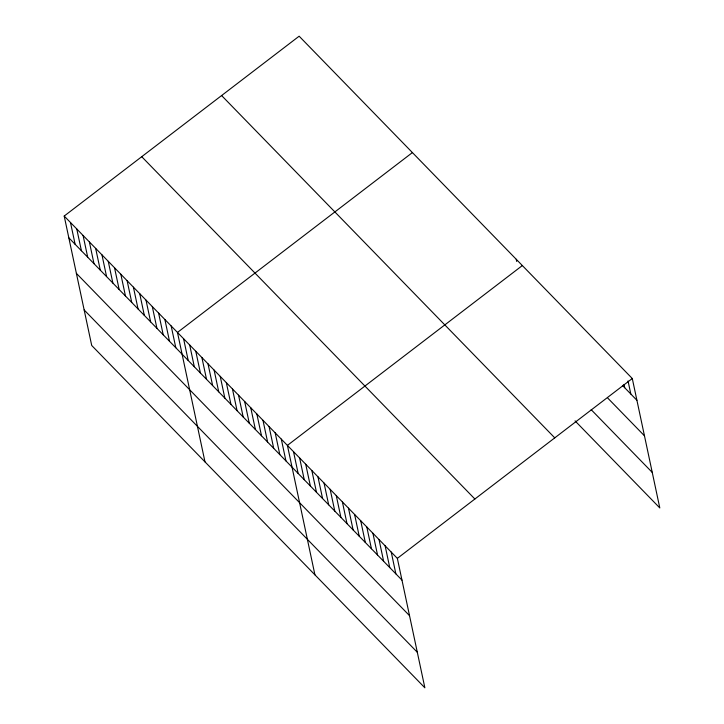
<?xml version="1.0" encoding="UTF-8"?>
<svg xmlns="http://www.w3.org/2000/svg" width="724" height="724" viewBox="0 0 724 724"><rect width="100%" height="100%" fill="white"/><g stroke="black" fill="none" stroke-linecap="round" stroke-linejoin="round"><path stroke-width="1.09" d="M64.201 216.051L397.349 558.367L424.861 687.8L91.713 345.484L64.201 216.051L299.139 36.2L632.287 378.516L659.799 507.949L575.055 420.879M412.409 152.583L177.47 332.434L204.983 461.876M522.348 265.554L287.41 445.396L314.922 574.838M397.349 558.367L632.287 378.516M622.414 385.376L636.912 400.281M607.825 398.155L644.469 435.812M591.173 409.666L652.252 472.419M221.607 95.55L554.756 437.866M141.732 156.701L474.881 499.017M68.825 237.816L401.974 580.132M76.373 273.346L409.531 615.662M84.156 309.953L417.305 652.27M628.034 380.951L630.812 394.01M624.007 384.462L624.703 387.729M516.239 259.273L516.701 261.454M391.241 552.086L395.865 573.851M385.132 545.815L389.756 567.58M379.023 539.534L383.648 561.299M372.914 533.262L377.548 555.027M366.806 526.981L371.439 548.747M360.697 520.71L365.33 542.475M354.597 514.429L359.222 536.203M348.488 508.158L353.113 529.923M342.38 501.877L347.004 523.651M336.271 495.605L340.895 517.37M330.162 489.334L334.787 511.099M324.053 483.053L328.678 504.818M317.945 476.781L322.578 498.546M311.836 470.5L316.469 492.266M305.727 464.229L310.361 485.994M299.627 457.948L304.252 479.713M293.519 451.676L298.143 473.442M281.301 439.124L285.926 460.889M275.192 432.843L279.817 454.618M269.084 426.572L273.708 448.337M262.975 420.3L267.608 442.065M256.866 414.019L261.5 435.785M250.757 407.748L255.391 429.513M244.658 401.467L249.282 423.232M238.549 395.195L243.173 416.961M232.44 388.915L237.065 410.68M226.331 382.643L230.956 404.408M220.223 376.362L224.847 398.137M214.114 370.091L218.738 391.856M208.005 363.81L212.639 385.584M201.896 357.538L206.53 379.304M195.788 351.258L200.421 373.032M189.688 344.986L194.313 366.751M183.579 338.714L188.204 360.48M171.172 325.972L175.805 347.737M164.882 319.501L169.507 341.266M158.592 313.039L163.217 334.805M152.293 306.569L156.927 328.334M146.004 300.107L150.628 321.872M139.714 293.636L144.338 315.402M133.415 287.175L138.049 308.94M127.125 280.704L131.75 302.478M120.836 274.242L125.46 296.007M114.537 267.771L119.17 289.546M108.247 261.31L112.872 283.075M101.957 254.839L106.582 276.613M95.659 248.377L100.292 270.142M89.369 241.916L93.993 263.681M83.079 235.445L87.704 257.21M76.78 228.983L81.414 250.748M70.49 222.512L75.115 244.278"/></g></svg>
